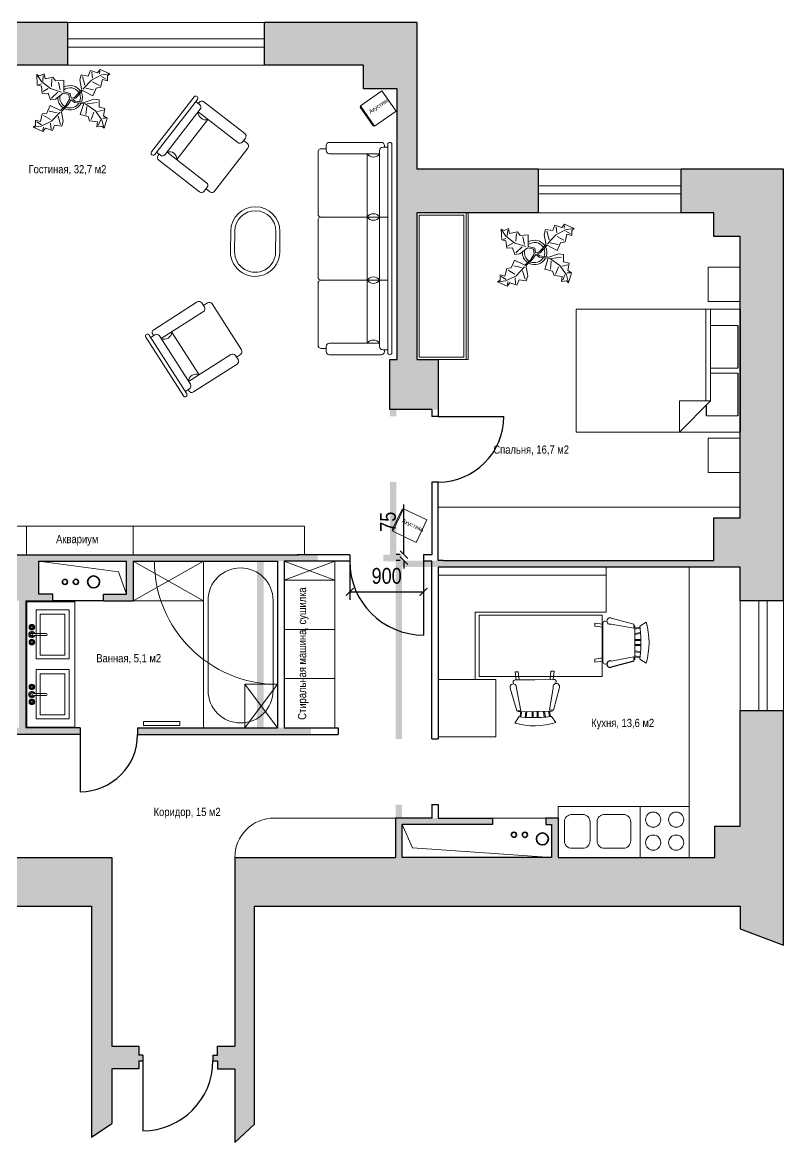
# Model space of a CAD drawing. Header units: inches. Extents: x -1596095 to 1052762, y -907497 to 506843.
# Drawn here: x -261252 to -251972, y -442961 to -429303 of the extents above; entities that cross this region are included whole.
import ezdxf

# ---------------------------------------------------------------- set-up
doc = ezdxf.new("R2010")
doc.units = ezdxf.units.IN
doc.header["$LTSCALE"] = 25
doc.header["$MEASUREMENT"] = 0
doc.linetypes.add('Solid', pattern=[0])
doc.layers.get('DEFPOINTS').update_dxf_attribs({"linetype": 'Solid'})
for name, color, linetype in [('LAYER_1', 7, 'Continuous'), ('WINDOW-SILL', 2, 'Continuous'), ('Двери', 7, 'Continuous'), ('Пометки', 51, 'Continuous'), ('Сантехника', 94, 'Continuous'), ('Штриховка стен', 8, 'Continuous')]:
    doc.layers.add(name, color=color, linetype=linetype)
for name, color, linetype, lineweight in [('МЕБЕЛЬ', 5, 'Continuous', 9), ('Размеры', 1, 'Continuous', 9), ('Стены', 7, 'Continuous', 30)]:
    doc.layers.add(name, color=color, linetype=linetype, lineweight=lineweight)
doc.layers.get('Размеры').off()
doc.styles.get("Standard").update_dxf_attribs({"font": 'ARIALN.TTF'})
doc.dimstyles.new('associate', dxfattribs={"dimscale": 0, "dimtxt": 2, "dimasz": 1, "dimexe": 1, "dimexo": 0.0625, "dimgap": 1, "dimtad": 1, "dimdec": 0, "dimrnd": 10, "dimzin": 0, "dimdsep": 46, "dimtxsty": 'Standard', "dimblk": 'ARCHTICK', "dimcen": 1, "dimadec": 0, "dimazin": 0, "dimtfac": 1, "dimtdec": 0, "dimtofl": 0, "dimtmove": 0, "dimatfit": 3, "dimfxl": 1, "dimtvp": 1, "dimtolj": 1, "dimtzin": 0, "dimarcsym": 0})

# ---------------------------------------------------------------- blocks, each defined once
blk = doc.blocks.new('POLTRONANINO')
at = {"layer": 'МЕБЕЛЬ'}
for p, q in [((-373, 860), (-373, 800)), ((-333, 900), (333, 900)), ((373, 860), (373, 800)), ((-450, 130), (-450, 760)), ((-410, 800), (-350, 800)), ((-310, 760), (-310, 150)), ((310, 760), (310, 150)), ((410, 800), (350, 800)), ((450, 130), (450, 760)), ((310, 300), (-310, 300)), ((-350, 150), (350, 150)), ((425, 50), (-425, 50)), ((425, 0), (-425, 0)), ((-410, 90), (-390, 90)), ((-390, 50), (-390, 110)), ((390, 50), (390, 110)), ((410, 90), (390, 90))]:
    blk.add_line(p, q, dxfattribs=at)
for centre, radius, start, end in [((-333, 860), 40, 90, 180), ((333, 860), 40, 0, 90), ((-410, 760), 40, 90, 180), ((-350, 760), 40, 0, 90), ((350, 760), 40, 90, 180), ((410, 760), 40, 0, 90), ((-360, 225), 90.3, 303.855, 56.145), ((360, 225), 90.3, 123.855, 236.145), ((-350, 110), 40, 90, 180), ((350, 110), 40, 0, 90), ((-410, 130), 40, 180, 270), ((-425, 25), 25, 90, 270), ((410, 130), 40, 270, 0), ((425, 25), 25, 270, 90)]:
    blk.add_arc(centre, radius, start, end, dxfattribs=at)
blk = doc.blocks.new('A$C095D140C')
at = {"layer": 'МЕБЕЛЬ', "linetype": 'Continuous'}
for p, q in [((0, 550), (0, 300)), ((50, 550), (50, 300)), ((550, 550), (550, 300)), ((600, 550), (600, 300))]:
    blk.add_line(p, q, dxfattribs=at)
at = {"layer": 'МЕБЕЛЬ'}
for centre, radius, start, end in [((300, 550), 300, 0, 180), ((300, 550), 250, 0, 180), ((300, 300), 300, 180, 0), ((300, 300), 250, 180, 0)]:
    blk.add_arc(centre, radius, start, end, dxfattribs=at)
blk = doc.blocks.new('A$C2E6314C3')
at = {"layer": 'МЕБЕЛЬ'}
for p, q in [((0, 1720), (0, 2473)), ((40, 2513), (100, 2513)), ((40, 2513), (100, 2513)), ((100, 2550), (100, 2490)), ((770, 2590), (140, 2590)), ((750, 100), (750, 2490)), ((850, 2530), (790, 2530)), ((810, 2550), (810, 2530)), ((850, 2565), (850, 25)), ((900, 2565), (900, 25)), ((140, 2450), (750, 2450)), ((140, 2450), (750, 2450)), ((750, 2450), (140, 2450)), ((600, 2450), (600, 140)), ((0, 950), (0, 1640)), ((850, 1680), (40, 1680)), ((140, 1680), (750, 1680)), ((0, 870), (0, 117)), ((850, 910), (40, 910)), ((140, 140), (750, 140)), ((40, 77), (100, 77)), ((100, 40), (100, 100)), ((850, 60), (790, 60)), ((810, 40), (810, 60)), ((770, 0), (140, 0))]:
    blk.add_line(p, q, dxfattribs=at)
for centre, radius, start, end in [((40, 2473), 40, 90, 180), ((40, 2473), 40, 90, 180), ((140, 2550), 40, 90, 180), ((140, 2490), 40, 180, 270), ((140, 2490), 40, 180, 270), ((790, 2490), 40, 90, 180), ((770, 2550), 40, 0, 90), ((875, 2565), 25, 0, 180), ((675, 2500), 90.3, 213.855, 326.145), ((40, 1720), 40, 180, 270), ((40, 1640), 40, 90, 180), ((675, 1630), 90.3, 33.855, 146.145), ((675, 1730), 90.3, 213.855, 326.145), ((40, 950), 40, 180, 270), ((40, 870), 40, 90, 180), ((675, 860), 90.3, 33.855, 146.145), ((675, 960), 90.3, 213.855, 326.145), ((140, 100), 40, 90, 180), ((675, 90), 90.3, 33.855, 146.145), ((40, 117), 40, 180, 270), ((140, 40), 40, 180, 270), ((790, 100), 40, 180, 270), ((770, 40), 40, 270, 0), ((875, 25), 25, 180, 0)]:
    blk.add_arc(centre, radius, start, end, dxfattribs=at)
blk = doc.blocks.new('Растение')
at = {"linetype": 'Continuous'}
for p, q in [((-16.2005, 11.4774), (-13.9899, 8.1064)), ((-16.2005, 11.4774), (-14.8639, 10.7964)), ((-16.0159, 6.3329), (-16.2005, 11.4774)), ((-14.8639, 10.7964), (-12.6195, 11.8975)), ((-13.3174, 8.325), (-13.0735, 11.0065)), ((-12.6195, 11.8975), (-12.1909, 9.4345)), ((4.6914, 8.8812), (5.3859, 11.2828)), ((5.3859, 11.2828), (8.8871, 10.7908)), ((8.8871, 10.7908), (9.9809, 13.4933)), ((9.9809, 13.4933), (13.3837, 12.301)), ((15.3859, 11.3055), (10.3916, 8.7942)), ((10.5828, 12.6946), (10.8893, 9.7953)), ((13.3837, 12.301), (14.68, 13.9039)), ((14.5816, 13.2037), (14.3848, 11.8033)), ((14.68, 13.9039), (19.3848, 11.8146)), ((19.3848, 11.8146), (15.3859, 11.3055)), ((19.3848, 11.8146), (18.1868, 10.9119)), ((-14.0069, 5.8704), (-16.0159, 6.3329)), ((-15.3434, 6.5514), (-13.9984, 6.9884)), ((-13.5868, 2.2894), (-14.0069, 5.8704)), ((-13.9899, 8.1064), (-9.5434, 4.7185)), ((-12.1909, 9.4345), (-8.3829, 10.3)), ((-8.8369, 9.409), (-9.0894, 5.6095)), ((-8.3829, 10.3), (-7.0549, 8.501)), ((-7.0549, 8.501), (-3.0284, 8.6941)), ((-4.8529, 4.012), (-5.7184, 7.82)), ((-3.0284, 8.6941), (-3.0709, 3.1041)), ((4.6914, 8.8812), (5.5014, 4.4831)), ((5.9878, 10.4842), (7.1971, 6.3869)), ((10.3916, 8.7942), (6.2847, 4.4028)), ((14.2977, 6.1031), (10.9934, 7.9956)), ((15.7909, 9.1065), (14.8995, 5.3044)), ((15.2875, 10.6053), (17.5907, 9.2105)), ((18.1925, 8.4119), (15.7909, 9.1065)), ((18.1868, 10.9119), (18.1925, 8.4119)), ((-10.6784, 2.491), (-13.5868, 2.2894)), ((-13.1329, 3.1804), (-10.6614, 4.727)), ((-9.5858, -0.8715), (-10.6784, 2.491)), ((-9.5434, 4.7185), (-4.1917, 2.9888)), ((-9.1318, 0.0195), (-5.9793, 2.9025)), ((-7.1228, -0.443), (-3.5248, 2.2131)), ((-3.5248, 2.2131), (-3.3011, 2.4355)), ((-3.3011, 2.4355), (-0.5306, 1.7947)), ((-3.0709, 3.1041), (0.0797, 2.3163)), ((-0.5306, 1.7947), (-0.2255, -0.5527)), ((-0.5306, 1.7947), (-0.5306, 1.7947)), ((0.0797, 2.3163), (0.4866, -0.031)), ((0.4866, -0.031), (2.1141, 0.2298)), ((2.1141, 0.2298), (5.4346, 3.9146)), ((6.1032, 3.6844), (2.8262, -0.031)), ((5.4346, 3.9146), (5.5014, 4.4831)), ((11.1089, 1.1958), (6.1032, 3.6844)), ((7.7005, 4.8881), (11.5025, 3.9967)), ((12.7005, 4.8994), (11.1089, 1.1958)), ((14.8995, 5.3044), (12.7005, 4.8994)), ((-11.3237, -7.2629), (-9.7321, -3.5593)), ((-9.7321, -3.5593), (-4.7264, -6.0479)), ((-7.1228, -0.443), (-9.5858, -0.8715)), ((-2.019, -3.6148), (-4.7264, -6.0479)), ((-4.0579, -6.2781), (-0.9375, -3.1608)), ((-2.019, -3.6148), (-0.2255, -0.5527)), ((-0.9375, -3.1608), (0.5883, -0.8135)), ((0.5883, -0.8135), (2.2447, -2.0916)), ((2.8262, -0.031), (1.3003, -0.5527)), ((1.3003, -0.5527), (2.4193, -1.4655)), ((2.2447, -2.0916), (6.7108, -2.6626)), ((2.4193, -1.4655), (6.895, -2.1175)), ((4.943, -7.9659), (6.7108, -2.6626)), ((11.6605, -0.5413), (6.895, -2.1175)), ((12.3677, -6.1981), (7.219, -2.6772)), ((8.125, -4.0768), (7.7715, -7.9659)), ((8.3544, -2.7453), (13.1973, -2.1704)), ((11.6605, -0.5413), (14.1354, -0.8948)), ((14.1354, -0.8948), (14.1354, -4.4304)), ((14.1354, -4.4304), (16.9638, -5.1375)), ((16.9638, -5.1375), (16.2567, -8.673)), ((-16.8157, -10.7754), (-14.4141, -11.4699)), ((-16.8101, -13.2754), (-16.8157, -10.7754)), ((-14.4141, -11.4699), (-13.5228, -7.6679)), ((-13.5228, -7.6679), (-11.3237, -7.2629)), ((-12.921, -8.4665), (-9.6166, -10.359)), ((-6.3237, -7.2516), (-10.1257, -6.3602)), ((-9.0148, -11.1577), (-4.9047, -6.8122)), ((-4.611, -12.8477), (-5.8203, -8.7504)), ((-4.1246, -6.8466), (-4.0579, -6.2781)), ((-3.3146, -11.2447), (-4.1246, -6.8466)), ((8.8321, -9.0266), (4.943, -7.9659)), ((9.5392, -11.1479), (8.8321, -9.0266)), ((10.2463, -10.4408), (11.6605, -6.9053)), ((15.5496, -10.7943), (12.3677, -6.1981)), ((16.2567, -5.8446), (13.4283, -6.5517)), ((14.8425, -10.7943), (13.7819, -13.2692)), ((16.6103, -14.6834), (15.5496, -10.7943)), ((17.3174, -9.7337), (15.9032, -9.7337)), ((16.2567, -8.673), (18.0245, -9.7337)), ((18.0245, -9.7337), (16.6103, -14.6834)), ((-18.008, -14.1781), (-16.8101, -13.2754)), ((-18.008, -14.1781), (-14.0091, -13.669)), ((-13.3032, -16.2674), (-18.008, -14.1781)), ((-13.9107, -12.9688), (-16.2139, -11.574)), ((-14.0091, -13.669), (-9.0148, -11.1577)), ((-12.0069, -14.6645), (-13.3032, -16.2674)), ((-13.2048, -15.5672), (-13.008, -14.1668)), ((-8.6042, -15.8568), (-12.0069, -14.6645)), ((-9.206, -15.0581), (-9.5126, -12.1588)), ((-7.5103, -13.1543), (-8.6042, -15.8568)), ((-4.0092, -13.6463), (-7.5103, -13.1543)), ((-3.3146, -11.2447), (-4.0092, -13.6463)), ((13.4283, -11.5015), (9.5392, -11.1479)), ((13.0748, -13.9763), (13.4283, -11.5015)), ((15.5496, -13.6228), (13.0748, -13.9763)), ((16.6103, -14.6834), (15.5496, -13.6228))]:
    blk.add_line(p, q, dxfattribs=at)
for centre, radius, start, end in [((0, 0), 6.1275, 34.37569, 120.1028), ((0.0308, 0.1664), 6, 178.6147, 235.1169), ((0.0308, 0.1664), 5, 168.1647, 238.6725), ((-0.0601, -0.2075), 5.2461, 33.82192, 124.9414), ((-0.2664, 0.1682), 5.2775, 338.4094, 20.03007), ((-0.098, 0.1364), 6.1288, 341.2017, 26.09184), ((-0.0234, 0.3825), 6.1492, 242.5812, 331.2714), ((-0.1102, 0.4886), 5.2883, 247.3711, 327.472)]:
    blk.add_arc(centre, radius, start, end, dxfattribs=at)
blk = doc.blocks.new('_ArchTick')
at = {"color": 0, "linetype": 'ByBlock', "const_width": 0.15}
blk.add_lwpolyline([(-0.5, -0.5), (0.5, 0.5)], dxfattribs=at)
blk = doc.blocks.new('A$C30664437')
for p, q in [((-12, 22), (-12, 174)), ((12, 174), (12, 22)), ((-103, 3), (-109, 3)), ((-94, 12), (-94, 19)), ((-88, 12), (-88, 19)), ((-79, 3), (-72, 3)), ((79, 3), (72, 3)), ((88, 12), (88, 19)), ((94, 12), (94, 19)), ((103, 3), (109, 3)), ((-103, -3), (-109, -3)), ((-94, -12), (-94, -19)), ((-88, -12), (-88, -19)), ((-79, -3), (-72, -3)), ((79, -3), (72, -3)), ((88, -12), (88, -19)), ((94, -12), (94, -19)), ((103, -3), (109, -3))]:
    blk.add_line(p, q)
for centre, radius in [((-91, 0), 34.4), ((-116, 0), 6.99), ((-91, 0), 12.5), ((-91, 25), 6.99), ((-66, 0), 6.99), ((0, 0), 12.5), ((91, 0), 34.4), ((66, 0), 6.99), ((91, 0), 12.5), ((91, 25), 6.99), ((116, 0), 6.99), ((-91, -25), 6.99), ((91, -25), 6.99)]:
    blk.add_circle(centre, radius)
for centre, radius, start, end in [((0, 174), 12.5, 0, 180), ((-91, 0), 25, 106.0953, 163.7658), ((-91, 0), 25, 15.9116, 73.88), ((0, 0), 37.5, 109.6397, 70.3486), ((0, 0), 25, 120.2446, 59.6569), ((91, 0), 25, 105.9211, 163.5587), ((91, 0), 25, 15.7907, 74.7593), ((-91, 0), 25, 195.7907, 254.7593), ((-91, 0), 25, 285.9211, 343.5587), ((91, 0), 25, 195.9116, 253.88), ((91, 0), 25, 286.0953, 343.7658)]:
    blk.add_arc(centre, radius, start, end)
at = {"layer": 'МЕБЕЛЬ', "ltscale": 3, "xscale": 0.03937007873901166, "yscale": 0.03937007873901166, "zscale": 0.03937007873901166}
blk.add_blockref('_ArchTick', (13, 22), dxfattribs=at)
blk = doc.blocks.new('A$C08470E14')
at = {"layer": 'МЕБЕЛЬ', "ltscale": 3}
for points in [[(600, -404), (0, -404), (0, 0), (600, 0)], [(547, -351), (47, -351), (47, -49), (547, -49)]]:
    blk.add_lwpolyline(points, close=True, dxfattribs=at)
at = {"layer": 'МЕБЕЛЬ', "ltscale": 3, "rotation": 180}
blk.add_blockref('A$C30664437', (296, 52), dxfattribs=at)
blk = doc.blocks.new('A$C27866716')
at = {"layer": 'МЕБЕЛЬ', "ltscale": 3}
for points in [[(600, -404), (0, -404), (0, 0), (600, 0)], [(547, -351), (47, -351), (47, -49), (547, -49)]]:
    blk.add_lwpolyline(points, close=True, dxfattribs=at)
at = {"layer": 'МЕБЕЛЬ', "ltscale": 3, "rotation": 180}
blk.add_blockref('A$C30664437', (296, 52), dxfattribs=at)
blk = doc.blocks.new('*D241')
at = {"layer": 'DEFPOINTS', "color": 0, "ltscale": 3, "transparency": 16777216}
for p in [(-257261, -435873), (-256361, -435873), (-256361, -436246)]:
    blk.add_point(p, dxfattribs=at)
at = {"layer": 'Штриховка стен', "color": 0, "lineweight": -2, "ltscale": 3, "transparency": 16777216}
for p, q in [((-257261, -435921), (-257261, -436342)), ((-256361, -435921), (-256361, -436342)), ((-257261, -436246), (-256361, -436246))]:
    blk.add_line(p, q, dxfattribs=at)
at = {"layer": 'Штриховка стен', "color": 0, "lineweight": -2, "ltscale": 3, "transparency": 16777216, "xscale": 96, "yscale": 96, "zscale": 96, "rotation": 180}
blk.add_blockref('_ArchTick', (-257261, -436246), dxfattribs=at)
at = {"layer": 'Штриховка стен', "color": 0, "lineweight": -2, "ltscale": 3, "transparency": 16777216, "xscale": 96, "yscale": 96, "zscale": 96}
blk.add_blockref('_ArchTick', (-256361, -436246), dxfattribs=at)
at = {"layer": 'Штриховка стен', "color": 0, "ltscale": 3, "transparency": 16777216, "insert": (-256811, -436052), "char_height": 192, "attachment_point": 5}
blk.add_mtext('\\A1;900', dxfattribs=at)
blk = doc.blocks.new('_DotSmall')
at = {"color": 0, "linetype": 'ByBlock', "const_width": 0.5}
blk.add_lwpolyline([(-0.0625, 0, 1), (0.0625, 0, 1)], format="xyb", close=True, dxfattribs=at)
blk = doc.blocks.new('*D242')
at = {"layer": 'DEFPOINTS', "color": 0, "ltscale": 3, "transparency": 16777216}
for p in [(-256600, -435792), (-256600, -435792), (-256600, -435864)]:
    blk.add_point(p, dxfattribs=at)
at = {"layer": 'Штриховка стен', "color": 0, "lineweight": -2, "ltscale": 3, "transparency": 16777216}
for p, q in [((-256600, -435792), (-256600, -435182)), ((-256648, -435792), (-256696, -435792)), ((-256648, -435864), (-256696, -435864)), ((-256600, -435864), (-256600, -435960))]:
    blk.add_line(p, q, dxfattribs=at)
at = {"layer": 'Штриховка стен', "color": 0, "lineweight": -2, "ltscale": 3, "transparency": 16777216, "xscale": 96, "yscale": 96, "zscale": 96}
for p, rotation in [((-256600, -435792), 270), ((-256600, -435864), 90)]:
    blk.add_blockref('_ArchTick', p, dxfattribs=dict(at, rotation=rotation))
at = {"layer": 'Штриховка стен', "color": 0, "ltscale": 3, "transparency": 16777216, "insert": (-256794, -435391), "char_height": 192, "attachment_point": 5, "rotation": 90}
blk.add_mtext('\\A1;75', dxfattribs=at)
blk = doc.blocks.new('A$C09515982')
at = {"layer": 'WINDOW-SILL', "color": 5, "lineweight": 15, "ltscale": 3}
for p, q in [((136, 410), (6, 136)), ((423, 274), (136, 410)), ((293, 0), (423, 274)), ((6, 136), (293, 0))]:
    blk.add_line(p, q, dxfattribs=at)
at = {"layer": 'Пометки', "color": 5, "lineweight": 15, "ltscale": 3}
for p, q in [((136, 410), (119, 404)), ((119, 404), (0, 154)), ((6, 136), (0, 154))]:
    blk.add_line(p, q, dxfattribs=at)
at = {"layer": 'МЕБЕЛЬ', "color": 5, "lineweight": 15, "ltscale": 3}
blk.add_text('Акустика', height=50, rotation=334.6124, dxfattribs=at).set_placement((113, 248))
blk = doc.blocks.new('A$C50BD468A')
at = {"layer": 'МЕБЕЛЬ', "color": 5, "ltscale": 3}
for p, q in [((0, 700), (700, 700)), ((550, 700), (0, 700)), ((700, 700), (700, 0)), ((0, 0), (700, 0))]:
    blk.add_line(p, q, dxfattribs=at)
blk = doc.blocks.new('A$C53A76D8B')
at = {"color": 5, "linetype": 'Continuous', "lineweight": 9}
for p, q in [((60, 659), (97, 660)), ((74, 559), (60, 659)), ((299, 562), (61, 559)), ((97, 660), (111, 560)), ((299, 562), (536, 566)), ((497, 665), (486, 565)), ((535, 666), (497, 665)), ((524, 565), (535, 666)), ((79, 184), (0, 458)), ((36, 534), (40, 511)), ((75, 459), (129, 185)), ((525, 465), (479, 190)), ((529, 190), (600, 466)), ((558, 520), (561, 541)), ((129, 185), (79, 184)), ((96, 184), (98, 172)), ((510, 178), (98, 172)), ((117, 110), (129, 173)), ((141, 173), (130, 108)), ((191, 173), (181, 103)), ((204, 174), (195, 103)), ((267, 101), (266, 174)), ((279, 175), (280, 101)), ((329, 175), (330, 102)), ((342, 102), (341, 175)), ((404, 176), (415, 106)), ((416, 176), (429, 107)), ((466, 177), (480, 113)), ((479, 190), (529, 190)), ((492, 115), (479, 177)), ((510, 178), (511, 190)), ((105, 110), (56, 34)), ((505, 115), (556, 41))]:
    blk.add_line(p, q, dxfattribs=at)
for centre, radius, start, end in [((61, 534), 25, 90.7627, 180.7627), ((536, 541), 25, 0.7627, 90.7627), ((37, 471), 39.5, 342.3278, 199.1976), ((562, 478), 39.5, 342.3278, 199.1976), ((295, 852), 852, 253.7012, 287.8242), ((283, 1706), 1606, 263.61, 274.6848), ((283, 1706), 1606, 274.6848, 277.9154)]:
    blk.add_arc(centre, radius, start, end, dxfattribs=at)
blk = doc.blocks.new('A$C20441879')
at = {"color": 5, "linetype": 'Continuous', "lineweight": 9}
for p, q in [((146, 559), (125, 563)), ((475, 525), (200, 600)), ((550, 500), (625, 550)), ((0, 538), (0, 500)), ((100, 525), (0, 538)), ((0, 500), (100, 487)), ((100, 300), (100, 538)), ((200, 525), (475, 475)), ((475, 475), (475, 525)), ((488, 506), (476, 508)), ((487, 506), (487, 94)), ((550, 487), (487, 475)), ((487, 463), (552, 476)), ((487, 413), (558, 424)), ((487, 400), (558, 410)), ((100, 300), (100, 63)), ((561, 338), (487, 338)), ((487, 325), (561, 325)), ((487, 275), (561, 275)), ((561, 263), (487, 263)), ((487, 200), (558, 190)), ((487, 187), (558, 176)), ((487, 138), (552, 125)), ((0, 100), (100, 113)), ((0, 63), (0, 100)), ((100, 75), (0, 63)), ((125, 38), (148, 41)), ((200, 75), (475, 125)), ((475, 125), (475, 75)), ((475, 92), (487, 94)), ((550, 113), (487, 125)), ((550, 100), (625, 50))]:
    blk.add_line(p, q, dxfattribs=at)
at = {"color": 5, "linetype": 'Continuous'}
blk.add_line((475, 75), (200, 0), dxfattribs=at)
at = {"color": 5, "linetype": 'Continuous', "lineweight": 9}
for centre, radius, start, end in [((125, 538), 25, 90, 180), ((187, 563), 39.5, 71.5651, 288.435), ((-190, 300), 852, 342.9385, 17.0615), ((-1044, 300), 1606, 3.9221, 7.1527), ((-1044, 300), 1606, 352.8473, 3.9221), ((125, 63), 25, 180, 270)]:
    blk.add_arc(centre, radius, start, end, dxfattribs=at)
at = {"color": 5, "linetype": 'Continuous'}
blk.add_arc((187, 38), 39.5, 71.5651, 288.435, dxfattribs=at)
blk = doc.blocks.new('A$C083F33E4')
at = {"layer": 'МЕБЕЛЬ', "color": 5, "ltscale": 3}
for p, q in [((0, 750), (0, 0)), ((1500, 750), (0, 750)), ((1500, 0), (1500, 750)), ((0, 0), (1500, 0))]:
    blk.add_line(p, q, dxfattribs=at)
blk = doc.blocks.new('A$C39FD1328')
at = {"layer": 'МЕБЕЛЬ', "color": 5, "ltscale": 3}
for p, q in [((2047, 820), (2047, 1370)), ((0, 1270), (2047, 1270)), ((0, 1270), (0, 0)), ((450, 820), (2047, 820)), ((450, 820), (450, 0))]:
    blk.add_line(p, q, dxfattribs=at)

msp = doc.modelspace()

# ---------------------------------------------------------------- hatches: boundary and pattern name
at = {"layer": 'Штриховка стен', "ltscale": 3}
h = msp.add_hatch(color=256, dxfattribs=at)
h.paths.add_polyline_path([(-266400.2, -431436.7), (-266920.5, -431436.7), (-266920.5, -433181.7), (-266920.5, -435952.8), (-266400.2, -435952.8), (-266400.2, -434022.3), (-266090.6, -434022.3), (-266090.6, -433722.1), (-265691, -433722.1), (-265691, -433181.7), (-266400.2, -433181.7)])
h.paths.add_polyline_path([(-262191.5, -433413.2), (-262271.9, -433413.2), (-262271.9, -430113.7), (-261891.6, -430113.7), (-261891.6, -429823.4), (-260701.9, -429823.4), (-260701.9, -429303), (-262510.9, -429303), (-262510.9, -431436.7), (-262510.9, -433181.7), (-263991.5, -433181.7), (-263991.5, -433722.1), (-262791.8, -433722.1), (-262791.8, -434022.3), (-262271.5, -434022.3), (-262271.5, -434092.2), (-262191.5, -434092.2), (-262191.5, -434013.3)])
h.paths.add_polyline_path([(-251972, -431093.7), (-253222.4, -431093.7), (-253222.4, -431623.6), (-252822.3, -431623.6), (-252822.3, -431913.9), (-252501.7, -431913.9), (-252501.7, -435344), (-252822.3, -435344), (-252822.3, -435864.3), (-255022.3, -435864.3), (-256622, -435864.3), (-256622, -435791.8), (-256691.6, -435791.8), (-256691.6, -434907.3), (-256771.5, -434907.3), (-256771.5, -435791.8), (-256850.3, -435791.8), (-256850.3, -435871.8), (-256702, -435871.8), (-256702, -436353.4), (-256702, -438038.7), (-256622, -438038.7), (-256622, -435944.1), (-256072, -435944.1), (-252501.7, -435944.1), (-252501.7, -436353.6), (-251972, -436353.6)])
h.paths.add_polyline_path([(-256442, -429303), (-258301.6, -429303), (-258301.6, -429823.4), (-257091.3, -429823.4), (-257091.3, -430113.7), (-256681.3, -430113.7), (-256681.3, -433413.2), (-256771.6, -433413.2), (-256771.6, -434023.4), (-256771.6, -434107.3), (-256691.6, -434107.3), (-256691.6, -434023.4), (-256181.9, -434023.4), (-256181.9, -433413.2), (-256442, -433413.2), (-256442, -431623.6), (-255842, -431623.6), (-255815.5, -431623.6), (-254962.2, -431623.6), (-254962.2, -431093.7), (-256442, -431093.7)])
for points in [[(-261053.4, -435873.2), (-259981.1, -435873.2), (-259981.1, -436273.2), (-260261.6, -436273.2), (-260261.6, -436353.4), (-259901.2, -436353.4), (-259901.2, -435873.2), (-258392, -435873.2), (-258392, -437903.1), (-259846.9, -437903.1), (-259846.9, -437983.1), (-257732.2, -437983.1), (-257732.2, -437903.1), (-258312, -437903.1), (-258312, -435873.2), (-257650.3, -435873.2), (-257650.3, -435793.2), (-257902, -435793.2), (-260061.7, -435793.2), (-262191.5, -435793.2), (-262191.5, -434892.2), (-262271.5, -434892.2), (-262271.5, -436514.4), (-262571.3, -436514.4), (-264708.2, -436514.4), (-264708.2, -436214.1), (-264708.2, -435722.6), (-266400.2, -435722.6), (-266400.2, -435802.6), (-265691, -435802.6), (-264800.8, -435802.6), (-264800.8, -436595.7), (-262271.5, -436595.7), (-262271.5, -437974.1), (-262271.5, -438608.2), (-262191.5, -438608.2), (-262191.5, -437983.1), (-262080.9, -437983.1), (-262080.9, -437903.1), (-262191.5, -437903.1), (-262191.5, -436353.4), (-261291.5, -436353.4), (-261291.5, -437903.1), (-261380.9, -437903.1), (-261380.9, -437983.1), (-260546.9, -437983.1), (-260546.9, -437903.1), (-261211.5, -437903.1), (-261211.5, -436353.4), (-260881.4, -436353.4), (-260881.4, -436273.2), (-261053.4, -436273.2)], [(-260162, -439483.2), (-262191.5, -439483.2), (-262191.5, -439398.5), (-262271.5, -439398.5), (-262271.5, -439483.2), (-266099.8, -439483.2), (-266099.8, -439183.2), (-266099.8, -439122.4), (-266400.2, -439122.4), (-266400.2, -437702.4), (-266920.5, -437702.4), (-266920.5, -439674.1), (-266920.5, -440076.3), (-266920.5, -440771.9), (-266400.2, -440547.9), (-266400.2, -440076.3), (-260409, -440076.3), (-260409, -442895.9), (-260162, -442727.6), (-260162, -442062.3), (-259832, -442062.3), (-259832, -441963.2), (-259783, -441963.2), (-259783, -441893.2), (-259832, -441893.2), (-259832, -441783.2), (-260162, -441783.2)], [(-251972, -437693.5), (-252502.1, -437693.5), (-252502.1, -439103.6), (-252812, -439103.6), (-252812, -439483.2), (-254722, -439483.2), (-254722, -439003.2), (-254872.2, -439003.2), (-254872.2, -439083.2), (-254801.6, -439083.2), (-254801.6, -439483.2), (-256622, -439483.2), (-256622, -439083.2), (-255521.6, -439083.3), (-255521.6, -439003.2), (-256622, -439003.2), (-256622, -438838.7), (-256702, -438838.7), (-256702, -439483.2), (-258662, -439483.2), (-258662, -441783.2), (-258872, -441783.2), (-258872, -441893.2), (-258929.9, -441893.2), (-258929.9, -441963.2), (-258872, -441963.2), (-258872, -442062.3), (-258662, -442062.3), (-258662, -442960.7), (-258421.4, -442735.9), (-258421.4, -440076.3), (-252502.1, -440076.3), (-252502.1, -440356.3), (-251972, -440554)]]:
    msp.add_hatch(color=256, dxfattribs=at).paths.add_polyline_path(points)

# ---------------------------------------------------------------- linework, layer by layer
at = {"color": 5, "linetype": 'Continuous', "lineweight": 9}
for p, q in [((-254501.7, -434298.2), (-254501.7, -432798.2)), ((-254501.7, -432798.2), (-252501.7, -432798.2)), ((-252921.7, -433918.2), (-252921.7, -432798.2)), ((-252861.7, -432798.2), (-252861.7, -433918.2)), ((-252861.7, -432998.2), (-252531.7, -432998.2)), ((-252531.7, -433518.2), (-252861.7, -433518.2)), ((-252861.7, -433578.2), (-252531.7, -433578.2)), ((-253241.7, -434298.2), (-252861.7, -433918.2)), ((-253241.7, -433918.2), (-253241.7, -434298.2)), ((-252861.7, -433918.2), (-253241.7, -433918.2)), ((-252531.7, -434098.2), (-252911.7, -434098.2)), ((-252501.7, -434298.2), (-254501.7, -434298.2))]:
    msp.add_line(p, q, dxfattribs=at)
at = {"color": 5, "linetype": 'Continuous'}
for p, q in [((-252501.7, -432798.2), (-252501.7, -434298.2)), ((-252531.7, -432998.2), (-252531.7, -433518.2)), ((-252531.7, -433578.2), (-252531.7, -434098.2)), ((-252911.7, -434098.2), (-252911.7, -433968.2))]:
    msp.add_line(p, q, dxfattribs=at)
at = {"layer": 'WINDOW-SILL', "color": 5, "lineweight": 13, "ltscale": 3}
msp.add_lwpolyline([(-256869, -430138), (-257130.1, -430318.9), (-256957.5, -430568), (-256696.4, -430387.1)], close=True, dxfattribs=at)
at = {"layer": 'Двери', "ltscale": 3}
for p, q in [((-256181.9, -434107.3), (-255382, -434107.3)), ((-256361, -435871.8), (-256361, -436773.2)), ((-260546.9, -437983.1), (-260546.9, -438683.1)), ((-259783, -441963.2), (-259783, -442816.4))]:
    msp.add_line(p, q, dxfattribs=at)
for centre, radius, start, end in [((-256181.9, -434107.3), 799.9, 270, 0), ((-256361, -435873.2), 900, 180, 270), ((-260546.9, -437983.1), 700, 270, 0), ((-259783, -441963.2), 853.2, 270, 0)]:
    msp.add_arc(centre, radius, start, end, dxfattribs=at)
at = {"layer": 'МЕБЕЛЬ', "ltscale": 3}
for p, q in [((-260701.9, -429303), (-258301.6, -429303)), ((-260701.9, -429823.4), (-258301.6, -429823.4)), ((-254962.2, -431093.7), (-253222.4, -431093.7)), ((-254962.2, -431623.6), (-253222.4, -431623.6)), ((-252501.7, -435237.8), (-252501.7, -435264.3)), ((-252822.3, -435344), (-252822.3, -435864.3)), ((-256072, -435944.1), (-256072, -435944.1)), ((-252822.3, -435864.3), (-255022.3, -435864.3)), ((-252501.7, -436353.6), (-252501.7, -437693.5)), ((-251972, -436353.6), (-251972, -437693.5)), ((-258142, -437373.2), (-258539.9, -437373.2)), ((-258539.9, -437373.2), (-258539.9, -437903.1)), ((-258539.9, -437903.1), (-258142, -437373.2)), ((-258539.9, -437373.2), (-258142, -437903.1)), ((-253121.7, -438863.2), (-253121.7, -439483.2)), ((-256702, -439003.2), (-258182, -439003.2)), ((-255521.6, -439003.2), (-254872.2, -439003.2))]:
    msp.add_line(p, q, dxfattribs=at)
at = {"layer": 'МЕБЕЛЬ', "color": 5, "ltscale": 3}
for p, q in [((-255815.5, -431623.6), (-255815.5, -432323.6)), ((-255815.5, -433413.2), (-255815.5, -433123.6)), ((-256181.9, -435212.8), (-252501.7, -435212.8)), ((-261841.5, -435443.2), (-257812, -435443.2)), ((-261201.2, -435793.2), (-261201.2, -435443.2)), ((-259901.2, -435793.2), (-259901.2, -435443.2)), ((-257812, -435443.2), (-257812, -435793.2)), ((-259042, -436353.4), (-259901.2, -435873.2)), ((-259901.2, -436353.4), (-259042, -435873.2)), ((-259042, -435873.2), (-259042, -437903.1)), ((-258062, -436103.1), (-257442, -435873.2)), ((-258062, -435873.2), (-257442, -436103.1)), ((-257442, -435873.2), (-257442, -437903.1)), ((-253121.7, -436564.1), (-253121.7, -435944.1)), ((-257442, -436103.1), (-258062, -436103.1)), ((-260611.5, -436353.4), (-261211.5, -436353.4)), ((-260611.5, -437903.1), (-260611.5, -436353.4)), ((-259901.2, -436353.4), (-259042, -436353.4)), ((-253121.7, -436564.1), (-253121.7, -439483.2)), ((-257442, -436703.1), (-258062, -436703.1)), ((-257442, -437303.1), (-258062, -437303.1)), ((-259774.9, -437874.6), (-259774.9, -437824.6)), ((-259774.9, -437824.6), (-259331.6, -437824.6)), ((-259331.6, -437824.6), (-259331.6, -437874.6)), ((-259331.6, -437874.6), (-259774.9, -437874.6)), ((-254722, -438863.2), (-254722, -439483.2)), ((-254722, -438863.2), (-253721.7, -438863.2)), ((-253721.7, -438863.2), (-253121.7, -438863.2)), ((-253721.7, -438863.2), (-253721.7, -439483.2)), ((-254644.8, -439279.9), (-254644.8, -439052.3)), ((-254552.2, -438959.7), (-254423.7, -438959.7)), ((-254331, -439052.3), (-254331, -439279.9)), ((-254246.6, -439052.3), (-254246.6, -439279.9)), ((-253927.6, -438959.7), (-254153.9, -438959.7)), ((-253835, -439279.9), (-253835, -439052.3)), ((-254423.7, -439372.6), (-254552.2, -439372.6)), ((-254153.9, -439372.6), (-253927.6, -439372.6))]:
    msp.add_line(p, q, dxfattribs=at)
at = {"layer": 'МЕБЕЛЬ', "color": 5, "lineweight": 9, "ltscale": 3}
for p, q in [((-258988.8, -436350.5), (-258988.8, -437447.3)), ((-258195.2, -436350.5), (-258195.2, -437447.3))]:
    msp.add_line(p, q, dxfattribs=at)
at = {"layer": 'МЕБЕЛЬ', "color": 5, "ltscale": 3}
for points in [[(-255842, -431623.6), (-255842, -433413.2), (-256442, -433413.2), (-256442, -431623.6)], [(-255869.2, -431652), (-255869.2, -433386.1), (-256416.2, -433386.1), (-256416.2, -431652)], [(-255842, -431623.6), (-255842, -433413.2), (-255815.5, -433413.2), (-255815.5, -431623.6)]]:
    msp.add_lwpolyline(points, close=True, dxfattribs=at)
at = {"layer": 'МЕБЕЛЬ', "color": 5, "lineweight": 9, "ltscale": 3}
for points in [[(-252891.8, -432287), (-252501.7, -432287), (-252501.7, -432705.7), (-252891.8, -432705.7)], [(-252891.8, -434373), (-252501.7, -434373), (-252501.7, -434791.7), (-252891.8, -434791.7)]]:
    msp.add_lwpolyline(points, close=True, dxfattribs=at)
at = {"layer": 'МЕБЕЛЬ', "color": 5, "ltscale": 3}
for centre in [(-253561.7, -439023.2), (-253281.7, -439023.2), (-253561.7, -439303.2), (-253281.7, -439303.2)]:
    msp.add_circle(centre, 92.7, dxfattribs=at)
at = {"layer": 'МЕБЕЛЬ', "ltscale": 3}
for centre, radius, start, end in [((-258142, -435873.2), 1500, 180, 270), ((-258182, -439483.2), 480, 89.99993, 180)]:
    msp.add_arc(centre, radius, start, end, dxfattribs=at)
at = {"layer": 'МЕБЕЛЬ', "color": 5, "lineweight": 9, "ltscale": 3}
for centre, start, end in [((-258592, -436350.5), 0, 180), ((-258592, -437447.3), 180, 0)]:
    msp.add_arc(centre, 396.8, start, end, dxfattribs=at)
at = {"layer": 'МЕБЕЛЬ', "color": 5, "ltscale": 3}
for centre, start, end in [((-254552.2, -439052.3), 90, 180), ((-254423.7, -439052.3), 0, 90), ((-254153.9, -439052.3), 90, 180), ((-253927.6, -439052.3), 0, 90), ((-254552.2, -439279.9), 180, 270), ((-254423.7, -439279.9), 270, 0), ((-254153.9, -439279.9), 180, 270), ((-253927.6, -439279.9), 270, 0)]:
    msp.add_arc(centre, 92.7, start, end, dxfattribs=at)
at = {"layer": 'Пометки', "color": 5, "lineweight": 13, "ltscale": 3}
for p, q in [((-257130.1, -430318.9), (-257133.4, -430337.1)), ((-257133.4, -430337.1), (-256975.7, -430564.7)), ((-256957.5, -430568), (-256975.7, -430564.7))]:
    msp.add_line(p, q, dxfattribs=at)
at = {"layer": 'Сантехника', "lineweight": 35, "ltscale": 3}
for centre, radius in [((-260384.1, -436124.3), 72.5), ((-260733.3, -436124.3), 31), ((-260599.8, -436124.3), 31.2), ((-255259, -439207.7), 31), ((-255125.6, -439207.7), 31.2), ((-254912.5, -439258.5), 72.5)]:
    msp.add_circle(centre, radius, dxfattribs=at)
at = {"layer": 'Стены', "ltscale": 3}
for p, q in [((-260701.9, -429303), (-262510.9, -429303)), ((-260701.9, -429303), (-260701.9, -429823.4)), ((-258301.6, -429823.4), (-258301.6, -429303)), ((-256442, -429303), (-258301.6, -429303)), ((-256442, -429303), (-256442, -431093.7)), ((-260701.9, -429823.4), (-261891.6, -429823.4)), ((-257091.3, -429823.4), (-258301.6, -429823.4)), ((-257091.3, -430113.7), (-257091.3, -429823.4)), ((-256681.3, -430113.7), (-257091.3, -430113.7)), ((-256681.3, -433413.2), (-256681.3, -430113.7)), ((-254962.2, -431093.7), (-256442, -431093.7)), ((-254962.2, -431093.7), (-254962.2, -431623.6)), ((-253222.4, -431623.6), (-253222.4, -431093.7)), ((-251972, -431093.7), (-253222.4, -431093.7)), ((-251972, -436353.6), (-251972, -431093.7)), ((-254962.2, -431623.6), (-256442, -431623.6)), ((-256442, -431623.6), (-256442, -433413.2)), ((-252822.3, -431623.6), (-253222.4, -431623.6)), ((-252822.3, -431913.9), (-252822.3, -431623.6)), ((-252501.7, -431913.9), (-252822.3, -431913.9)), ((-252501.7, -435344), (-252501.7, -431913.9)), ((-256771.6, -434023.4), (-256771.6, -433413.2)), ((-256771.6, -433413.2), (-256681.3, -433413.2)), ((-256442, -433413.2), (-256181.9, -433413.2)), ((-256181.9, -433413.2), (-256181.9, -434023.4)), ((-256261.9, -434023.4), (-256771.6, -434023.4)), ((-256261.9, -434023.4), (-256261.9, -434107.3)), ((-256181.9, -434023.4), (-256181.9, -434107.3)), ((-256181.9, -434107.3), (-256261.9, -434107.3)), ((-256181.9, -434907.3), (-256261.9, -434907.3)), ((-256261.9, -434907.3), (-256261.9, -435793.2)), ((-256181.9, -435864.3), (-256181.9, -434907.3)), ((-252822.3, -435864.3), (-252822.3, -435344)), ((-252822.3, -435344), (-252501.7, -435344)), ((-262191.5, -435793.2), (-259901.2, -435793.2)), ((-260061.7, -435793.2), (-257891.2, -435793.2)), ((-257261, -435793.2), (-257902, -435793.2)), ((-257261, -435793.2), (-257261, -435873.2)), ((-256261.9, -435793.2), (-256361, -435793.2)), ((-256361, -435793.2), (-256361, -435873)), ((-261053.4, -435873.2), (-259981.1, -435873.2)), ((-261053.4, -435873.2), (-261053.4, -436273.2)), ((-259981.1, -436273.2), (-259981.1, -435873.2)), ((-259901.2, -435873.2), (-259901.2, -436353.4)), ((-259901.2, -435873.2), (-258142, -435873.2)), ((-258142, -435873.2), (-258142, -437903.1)), ((-257261, -435873.2), (-258062, -435873.2)), ((-258062, -435873.2), (-258062, -437903.1)), ((-256261.9, -435873), (-256361, -435873)), ((-256261.9, -438038.7), (-256261.9, -435873)), ((-256122, -435864.3), (-256181.9, -435864.3)), ((-252501.7, -435944.1), (-256181.9, -435944.1)), ((-256181.9, -435944.1), (-256181.9, -438038.7)), ((-256122, -435864.3), (-252822.3, -435864.3)), ((-252501.7, -436353.6), (-252501.7, -435944.1)), ((-261211.5, -436353.4), (-261211.5, -437903.1)), ((-261211.5, -436353.4), (-260881.4, -436353.4)), ((-260881.4, -436273.2), (-261053.4, -436273.2)), ((-260881.4, -436353.4), (-260881.4, -436273.2)), ((-260261.6, -436353.4), (-260261.6, -436273.2)), ((-260261.6, -436273.2), (-259981.1, -436273.2)), ((-260261.6, -436353.4), (-259901.2, -436353.4)), ((-251972, -436353.6), (-252501.7, -436353.6)), ((-252502.1, -439103.6), (-252502.1, -437693.5)), ((-252502.1, -437693.5), (-251972, -437693.5)), ((-251972, -440554), (-251972, -437693.5)), ((-260546.9, -437983.1), (-261380.9, -437983.1)), ((-260546.9, -437903.1), (-261211.5, -437903.1)), ((-260546.9, -437903.1), (-260546.9, -437983.1)), ((-259846.9, -437903.1), (-259846.9, -437983.1)), ((-259846.9, -437983.1), (-257400.3, -437983.1)), ((-258062, -437903.1), (-257400.3, -437903.1)), ((-257400.3, -437903.1), (-257400.3, -437983.1)), ((-256261.9, -438038.7), (-256181.9, -438038.7)), ((-256261.9, -438838.7), (-256181.9, -438838.7)), ((-256261.9, -438838.7), (-256261.9, -439003.2)), ((-256181.9, -438838.7), (-256181.9, -439003.2)), ((-256702, -439003.2), (-256702, -439483.2)), ((-256261.9, -439003.2), (-256702, -439003.2)), ((-256622, -439483.2), (-256622, -439083.2)), ((-255521.6, -439083.3), (-256622, -439083.2)), ((-256181.9, -439003.2), (-255521.6, -439003.2)), ((-255521.6, -439003.2), (-255521.6, -439083.3)), ((-254722, -439003.2), (-254872.2, -439003.2)), ((-254872.2, -439003.2), (-254872.2, -439083.2)), ((-254872.2, -439083.2), (-254801.6, -439083.2)), ((-254801.6, -439083.2), (-254801.6, -439483.2)), ((-254722, -439003.2), (-254722, -439483.2)), ((-252812, -439483.2), (-252812, -439103.6)), ((-252812, -439103.6), (-252502.1, -439103.6)), ((-252502.1, -439103.6), (-252502.1, -439103.6)), ((-262191.5, -439483.2), (-260162, -439483.2)), ((-260162, -439483.2), (-260162, -441783.2)), ((-258662, -439483.2), (-258662, -441783.2)), ((-258662, -439483.2), (-256702, -439483.2)), ((-254801.6, -439483.2), (-256622, -439483.2)), ((-254722, -439483.2), (-252812, -439483.2)), ((-266400.2, -440076.3), (-260409, -440076.3)), ((-260409, -440076.3), (-260409, -442895.9)), ((-258421.4, -442735.9), (-258421.4, -440076.3)), ((-258421.4, -440076.3), (-252502.1, -440076.3)), ((-252502.1, -440076.3), (-252502.1, -440356.3)), ((-252502.1, -440356.3), (-251972, -440554)), ((-260162, -441783.2), (-259832, -441783.2)), ((-259832, -441783.2), (-259832, -441893.2)), ((-258872, -441783.2), (-258662, -441783.2)), ((-258872, -441893.2), (-258872, -441783.2)), ((-259783, -441893.2), (-259832, -441893.2)), ((-259783, -441893.2), (-259783, -441963.2)), ((-258929.9, -441893.2), (-258872, -441893.2)), ((-258929.9, -441893.2), (-258929.9, -441963.2)), ((-259832, -442062.3), (-260162, -442062.3)), ((-260162, -442062.3), (-260162, -442062.3)), ((-260162, -442062.3), (-260162, -442727.6)), ((-259832, -441963.2), (-259832, -442062.3)), ((-259832, -441963.2), (-259783, -441963.2)), ((-259832, -442062.3), (-259832, -442062.3)), ((-258929.9, -441963.2), (-258872, -441963.2)), ((-258872, -441963.2), (-258872, -442062.3)), ((-258872, -442062.3), (-258662, -442062.3)), ((-258662, -442062.3), (-258662, -442960.7)), ((-260409, -442895.9), (-260162, -442727.6)), ((-258662, -442960.7), (-258421.4, -442735.9))]:
    msp.add_line(p, q, dxfattribs=at)
at = {"layer": 'Стены', "color": 5, "lineweight": 9, "ltscale": 3}
for p, q in [((-258301.6, -429503), (-260701.9, -429503)), ((-258301.6, -429603), (-260701.9, -429603)), ((-253222.4, -431293.7), (-254962.2, -431293.7)), ((-253222.4, -431393.7), (-254962.2, -431393.7)), ((-252272, -437693.5), (-252272, -436353.6)), ((-252172, -437693.5), (-252172, -436353.6))]:
    msp.add_line(p, q, dxfattribs=at)
at = {"layer": 'Стены', "lineweight": 9, "ltscale": 3}
for p, q in [((-261053.4, -435873.2), (-260081, -436003.8)), ((-260081, -436003.8), (-259981.1, -436273.2)), ((-256622, -439083.2), (-256494.7, -439368.3)), ((-256494.7, -439368.3), (-254801.6, -439483.2))]:
    msp.add_line(p, q, dxfattribs=at)
at = {"layer": 'Стены', "color": 2, "ltscale": 3}
msp.add_line((-260261.6, -436353.4), (-260881.4, -436353.4), dxfattribs=at)
at = {"layer": 'Стены', "color": 1, "ltscale": 3}
for p, q in [((-261202.4, -436362.9), (-260611.5, -436362.9)), ((-261202.4, -436362.9), (-261202.4, -437894.6)), ((-261202.4, -437894.6), (-260611.5, -437894.6))]:
    msp.add_line(p, q, dxfattribs=at)
at = {"layer": 'Стены', "lineweight": 30, "ltscale": 3}
msp.add_line((-259846.9, -437903.1), (-258142, -437903.1), dxfattribs=at)

# ---------------------------------------------------------------- block references
at = {"layer": 'LAYER_1', "ltscale": 3, "rotation": 359.2474277243613}
msp.add_blockref('A$C095D140C', (-258718.9, -432395.9), dxfattribs=at)
at = {"layer": 'МЕБЕЛЬ', "xscale": 25, "yscale": 25, "zscale": 25}
for p in [(-260670.6, -430226.3), (-255008.3, -432112)]:
    msp.add_blockref('Растение', p, dxfattribs=at)
at = {"layer": 'МЕБЕЛЬ'}
for p, rotation in [((-259417, -430546.8), 232.227736811244), ((-259518, -433499.6), 302.5653451947771)]:
    msp.add_blockref('POLTRONANINO', p, dxfattribs=dict(at, rotation=rotation))
at = {"layer": 'МЕБЕЛЬ', "color": 5, "ltscale": 3, "rotation": 90}
for name, p in [('A$C27866716', (-261084.2, -437063.6)), ('A$C08470E14', (-261084.2, -437792.7))]:
    msp.add_blockref(name, p, dxfattribs=at)
at = {"layer": 'Размеры', "ltscale": 3}
msp.add_blockref('A$C2E6314C3', (-257647.6, -433355.7), dxfattribs=at)
at = {"layer": 'Стены', "ltscale": 3}
for name, p in [('A$C09515982', (-256742.3, -435643)), ('A$C39FD1328', (-256181.9, -437313.6)), ('A$C083F33E4', (-255682.8, -437278.4)), ('A$C20441879', (-254273.8, -437164.8)), ('A$C50BD468A', (-256181.9, -438013.6)), ('A$C53A76D8B', (-255304.8, -437879.6))]:
    msp.add_blockref(name, p, dxfattribs=at)

# ---------------------------------------------------------------- texts
at = {"layer": 'МЕБЕЛЬ', "color": 5, "ltscale": 3}
msp.add_text('Акустика', height=50, rotation=34.72131, dxfattribs=at).set_placement((-257007.5, -430418.7))
at = {"layer": 'МЕБЕЛЬ', "ltscale": 3}
for s, p in [('Гостиная, 32,7 м2', (-261176.3, -431142.8)), ('Спальня, 16,7 м2', (-255509.8, -434561.3)), ('Аквариум', (-260840.7, -435652.4)), ('Ванная, 5,1 м2', (-260350.4, -437104.9)), ('Кухня, 13,6 м2', (-254317.7, -437893.9)), ('Коридор, 15 м2', (-259652.1, -438978.7))]:
    msp.add_text(s, height=100, dxfattribs=at).set_placement(p)
msp.add_text('Стиральная машина, сушилка', height=100, rotation=90, dxfattribs=at).set_placement((-257792.3, -437805.9))

# ---------------------------------------------------------------- dimensions: what is measured, and where the dimension line sits
at = {"layer": 'Штриховка стен', "ltscale": 3}
dim = msp.add_linear_dim(base=(-256600.2676, -435791.7667), p1=(-256600.2676, -435864.3103), p2=(-256600.2676, -435791.7667), angle=90, dimstyle='associate', override={"dimscale": 96, "dimexo": 0.5, "dimrnd": 5, "dimldrblk": 'DotSmall'}, dxfattribs=at)
dim.commit()
dim.dimension.update_dxf_attribs({"geometry": '*D242', "text_midpoint": (-256793.9047, -435391.0682)})
dim = msp.add_linear_dim(base=(-256361, -436246), p1=(-257261, -435873.2), p2=(-256361, -435873.2), dimstyle='associate', override={"dimscale": 96, "dimexo": 0.5, "dimrnd": 5, "dimldrblk": 'DotSmall'}, dxfattribs=at)
dim.commit()
dim.dimension.update_dxf_attribs({"geometry": '*D241', "text_midpoint": (-256811, -436052)})

doc.saveas('drawing.dxf')
